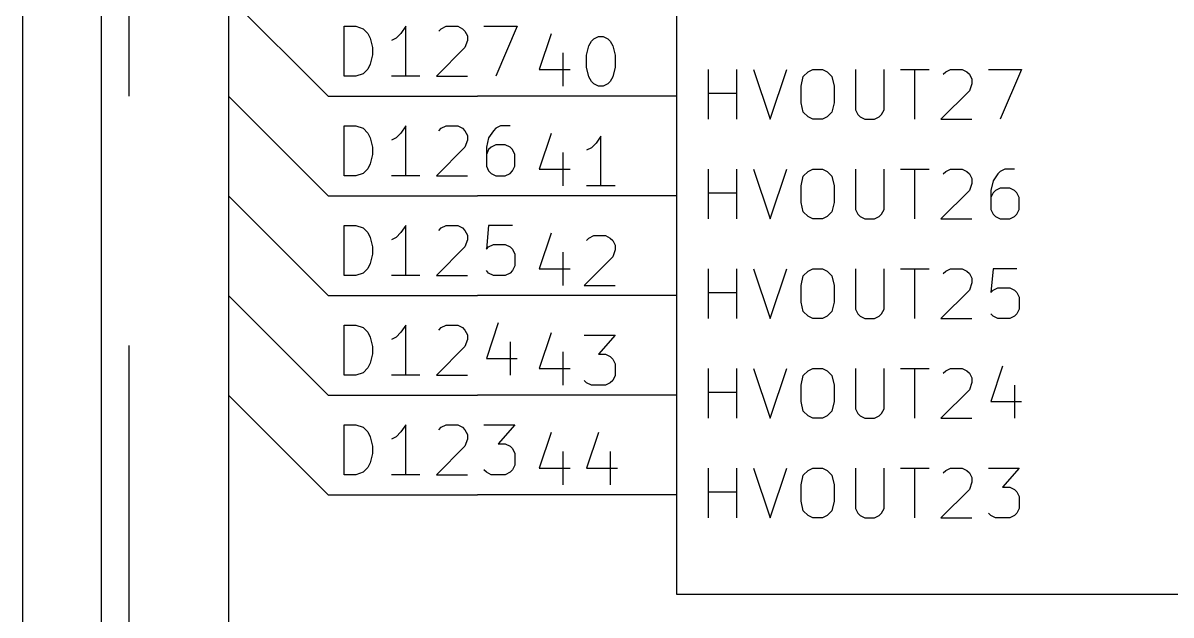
# Model space of a CAD drawing. Extents: x 0.4 to 11.3, y -7.9 to -0.4.
# Drawn here: x 0.394 to 1.546, y -7.021 to -6.426 of the extents above; entities that cross this region are included whole.
import ezdxf

# ---------------------------------------------------------------- set-up
doc = ezdxf.new("R2010")
doc.units = 0
doc.header["$MEASUREMENT"] = 0
doc.linetypes.add('DASHED', pattern=[0.75, 0.5, -0.25])
for name, color, linetype in [('BLUE2', 5, 'CONTINUOUS'), ('BLUE3', 171, 'CONTINUOUS'), ('CYAN2', 4, 'CONTINUOUS'), ('GRAY1', 251, 'CONTINUOUS'), ('GREEN3', 91, 'CONTINUOUS'), ('LYELLOW', 51, 'CONTINUOUS'), ('RED2', 1, 'CONTINUOUS'), ('RED3', 11, 'CONTINUOUS')]:
    doc.layers.add(name, color=color, linetype=linetype)

msp = doc.modelspace()

# ---------------------------------------------------------------- linework, layer by layer
at = {"layer": 'BLUE2', "linetype": 'CONTINUOUS'}
for p, q in [((0.6, -6.4), (0.6, -6.5)), ((0.6, -6.5), (0.6, -6.6)), ((0.6, -6.6), (0.6, -6.7)), ((0.6, -6.7), (0.6, -6.8)), ((0.6, -6.8), (0.6, -7.45))]:
    msp.add_line(p, q, dxfattribs=at)
at = {"layer": 'BLUE3', "linetype": 'DASHED'}
msp.add_line((0.5, -3.75), (0.5, -7.55), dxfattribs=at)
at = {"layer": 'CYAN2', "linetype": 'CONTINUOUS'}
for p, q in [((1.0819, -6.5231), (1.0819, -6.4731)), ((1.0819, -6.5231), (1.0819, -6.4731)), ((1.1105, -6.5231), (1.1105, -6.4731)), ((1.1105, -6.5231), (1.1105, -6.4731)), ((1.1271, -6.4731), (1.1438, -6.5231)), ((1.1271, -6.4731), (1.1438, -6.5231)), ((1.1438, -6.5231), (1.1605, -6.4731)), ((1.1438, -6.5231), (1.1605, -6.4731)), ((1.1771, -6.4803), (1.1819, -6.4755)), ((1.1771, -6.4803), (1.1819, -6.4755)), ((1.1819, -6.4755), (1.1867, -6.4731)), ((1.1819, -6.4755), (1.1867, -6.4731)), ((1.1867, -6.4731), (1.1962, -6.4731)), ((1.1867, -6.4731), (1.1962, -6.4731)), ((1.1962, -6.4731), (1.201, -6.4755)), ((1.1962, -6.4731), (1.201, -6.4755)), ((1.201, -6.4755), (1.2057, -6.4803)), ((1.201, -6.4755), (1.2057, -6.4803)), ((1.2295, -6.4731), (1.2295, -6.5136)), ((1.2295, -6.4731), (1.2295, -6.5136)), ((1.2581, -6.5136), (1.2581, -6.4731)), ((1.2581, -6.5136), (1.2581, -6.4731)), ((1.2748, -6.4731), (1.3033, -6.4731)), ((1.2748, -6.4731), (1.3033, -6.4731)), ((1.2891, -6.5231), (1.2891, -6.4731)), ((1.2891, -6.5231), (1.2891, -6.4731)), ((1.3176, -6.4779), (1.32, -6.4755)), ((1.3176, -6.4779), (1.32, -6.4755)), ((1.32, -6.4755), (1.3248, -6.4731)), ((1.32, -6.4755), (1.3248, -6.4731)), ((1.3248, -6.4731), (1.3367, -6.4731)), ((1.3248, -6.4731), (1.3367, -6.4731)), ((1.3367, -6.4731), (1.3414, -6.4755)), ((1.3367, -6.4731), (1.3414, -6.4755)), ((1.3414, -6.4755), (1.3438, -6.4779)), ((1.3414, -6.4755), (1.3438, -6.4779)), ((1.3629, -6.4731), (1.3962, -6.4731)), ((1.3629, -6.4731), (1.3962, -6.4731)), ((1.3962, -6.4731), (1.3748, -6.5231)), ((1.3962, -6.4731), (1.3748, -6.5231)), ((1.1748, -6.4898), (1.1771, -6.4803)), ((1.1748, -6.4898), (1.1771, -6.4803)), ((1.2057, -6.4803), (1.2081, -6.4898)), ((1.2057, -6.4803), (1.2081, -6.4898)), ((1.3438, -6.4779), (1.3462, -6.4827)), ((1.3438, -6.4779), (1.3462, -6.4827)), ((1.3462, -6.4874), (1.3438, -6.4946)), ((1.3462, -6.4874), (1.3438, -6.4946)), ((1.3462, -6.4827), (1.3462, -6.4874)), ((1.3462, -6.4827), (1.3462, -6.4874)), ((1.0819, -6.4969), (1.1105, -6.4969)), ((1.0819, -6.4969), (1.1105, -6.4969)), ((1.1748, -6.5065), (1.1748, -6.4898)), ((1.1748, -6.5065), (1.1748, -6.4898)), ((1.2081, -6.4898), (1.2081, -6.5065)), ((1.2081, -6.4898), (1.2081, -6.5065)), ((1.3438, -6.4946), (1.3152, -6.5231)), ((1.3438, -6.4946), (1.3152, -6.5231)), ((1.1771, -6.516), (1.1748, -6.5065)), ((1.1771, -6.516), (1.1748, -6.5065)), ((1.2081, -6.5065), (1.2057, -6.516)), ((1.2081, -6.5065), (1.2057, -6.516)), ((1.1819, -6.5208), (1.1771, -6.516)), ((1.1819, -6.5208), (1.1771, -6.516)), ((1.1867, -6.5231), (1.1819, -6.5208)), ((1.1867, -6.5231), (1.1819, -6.5208)), ((1.1962, -6.5231), (1.1867, -6.5231)), ((1.1962, -6.5231), (1.1867, -6.5231)), ((1.201, -6.5208), (1.1962, -6.5231)), ((1.201, -6.5208), (1.1962, -6.5231)), ((1.2057, -6.516), (1.201, -6.5208)), ((1.2057, -6.516), (1.201, -6.5208)), ((1.2295, -6.5136), (1.2319, -6.5184)), ((1.2295, -6.5136), (1.2319, -6.5184)), ((1.2319, -6.5184), (1.2343, -6.5208)), ((1.2319, -6.5184), (1.2343, -6.5208)), ((1.2343, -6.5208), (1.239, -6.5231)), ((1.2343, -6.5208), (1.239, -6.5231)), ((1.239, -6.5231), (1.2486, -6.5231)), ((1.239, -6.5231), (1.2486, -6.5231)), ((1.2486, -6.5231), (1.2533, -6.5208)), ((1.2486, -6.5231), (1.2533, -6.5208)), ((1.2533, -6.5208), (1.2557, -6.5184)), ((1.2533, -6.5208), (1.2557, -6.5184)), ((1.2557, -6.5184), (1.2581, -6.5136)), ((1.2557, -6.5184), (1.2581, -6.5136)), ((1.3152, -6.5231), (1.3462, -6.5231)), ((1.3152, -6.5231), (1.3462, -6.5231)), ((1.0819, -6.6231), (1.0819, -6.5731)), ((1.0819, -6.6231), (1.0819, -6.5731)), ((1.1105, -6.6231), (1.1105, -6.5731)), ((1.1105, -6.6231), (1.1105, -6.5731)), ((1.1271, -6.5731), (1.1438, -6.6231)), ((1.1271, -6.5731), (1.1438, -6.6231)), ((1.1438, -6.6231), (1.1605, -6.5731)), ((1.1438, -6.6231), (1.1605, -6.5731)), ((1.1748, -6.5898), (1.1771, -6.5803)), ((1.1748, -6.5898), (1.1771, -6.5803)), ((1.1771, -6.5803), (1.1819, -6.5755)), ((1.1771, -6.5803), (1.1819, -6.5755)), ((1.1819, -6.5755), (1.1867, -6.5731)), ((1.1819, -6.5755), (1.1867, -6.5731)), ((1.1867, -6.5731), (1.1962, -6.5731)), ((1.1867, -6.5731), (1.1962, -6.5731)), ((1.1962, -6.5731), (1.201, -6.5755)), ((1.1962, -6.5731), (1.201, -6.5755)), ((1.201, -6.5755), (1.2057, -6.5803)), ((1.201, -6.5755), (1.2057, -6.5803)), ((1.2057, -6.5803), (1.2081, -6.5898)), ((1.2057, -6.5803), (1.2081, -6.5898)), ((1.2295, -6.5731), (1.2295, -6.6136)), ((1.2295, -6.5731), (1.2295, -6.6136)), ((1.2581, -6.6136), (1.2581, -6.5731)), ((1.2581, -6.6136), (1.2581, -6.5731)), ((1.2748, -6.5731), (1.3033, -6.5731)), ((1.2748, -6.5731), (1.3033, -6.5731)), ((1.2891, -6.6231), (1.2891, -6.5731)), ((1.2891, -6.6231), (1.2891, -6.5731)), ((1.3176, -6.5779), (1.32, -6.5755)), ((1.3176, -6.5779), (1.32, -6.5755)), ((1.32, -6.5755), (1.3248, -6.5731)), ((1.32, -6.5755), (1.3248, -6.5731)), ((1.3248, -6.5731), (1.3367, -6.5731)), ((1.3248, -6.5731), (1.3367, -6.5731)), ((1.3367, -6.5731), (1.3414, -6.5755)), ((1.3367, -6.5731), (1.3414, -6.5755)), ((1.3414, -6.5755), (1.3438, -6.5779)), ((1.3414, -6.5755), (1.3438, -6.5779)), ((1.3438, -6.5779), (1.3462, -6.5827)), ((1.3438, -6.5779), (1.3462, -6.5827)), ((1.3724, -6.5779), (1.3676, -6.585)), ((1.3724, -6.5779), (1.3676, -6.585)), ((1.3748, -6.5755), (1.3724, -6.5779)), ((1.3748, -6.5755), (1.3724, -6.5779)), ((1.3795, -6.5731), (1.3748, -6.5755)), ((1.3795, -6.5731), (1.3748, -6.5755)), ((1.389, -6.5731), (1.3795, -6.5731)), ((1.389, -6.5731), (1.3795, -6.5731)), ((1.1748, -6.6065), (1.1748, -6.5898)), ((1.1748, -6.6065), (1.1748, -6.5898)), ((1.2081, -6.5898), (1.2081, -6.6065)), ((1.2081, -6.5898), (1.2081, -6.6065)), ((1.3462, -6.5874), (1.3438, -6.5946)), ((1.3462, -6.5874), (1.3438, -6.5946)), ((1.3462, -6.5827), (1.3462, -6.5874)), ((1.3462, -6.5827), (1.3462, -6.5874)), ((1.3676, -6.585), (1.3652, -6.5946)), ((1.3676, -6.585), (1.3652, -6.5946)), ((1.3748, -6.5922), (1.37, -6.5946)), ((1.3748, -6.5922), (1.37, -6.5946)), ((1.3843, -6.5922), (1.3748, -6.5922)), ((1.3843, -6.5922), (1.3748, -6.5922)), ((1.389, -6.5946), (1.3843, -6.5922)), ((1.389, -6.5946), (1.3843, -6.5922)), ((1.0819, -6.5969), (1.1105, -6.5969)), ((1.0819, -6.5969), (1.1105, -6.5969)), ((1.3438, -6.5946), (1.3152, -6.6231)), ((1.3438, -6.5946), (1.3152, -6.6231)), ((1.3652, -6.5946), (1.3652, -6.6136)), ((1.3652, -6.5946), (1.3652, -6.6136)), ((1.3676, -6.5969), (1.3652, -6.6017)), ((1.3676, -6.5969), (1.3652, -6.6017)), ((1.37, -6.5946), (1.3676, -6.5969)), ((1.37, -6.5946), (1.3676, -6.5969)), ((1.3914, -6.5969), (1.389, -6.5946)), ((1.3914, -6.5969), (1.389, -6.5946)), ((1.3938, -6.6017), (1.3914, -6.5969)), ((1.3938, -6.6017), (1.3914, -6.5969)), ((1.3938, -6.6136), (1.3938, -6.6017)), ((1.3938, -6.6136), (1.3938, -6.6017)), ((1.1771, -6.616), (1.1748, -6.6065)), ((1.1771, -6.616), (1.1748, -6.6065)), ((1.2081, -6.6065), (1.2057, -6.616)), ((1.2081, -6.6065), (1.2057, -6.616)), ((1.2295, -6.6136), (1.2319, -6.6184)), ((1.2295, -6.6136), (1.2319, -6.6184)), ((1.2557, -6.6184), (1.2581, -6.6136)), ((1.2557, -6.6184), (1.2581, -6.6136)), ((1.3652, -6.6136), (1.3676, -6.6184)), ((1.3652, -6.6136), (1.3676, -6.6184)), ((1.3914, -6.6184), (1.3938, -6.6136)), ((1.3914, -6.6184), (1.3938, -6.6136)), ((1.1819, -6.6208), (1.1771, -6.616)), ((1.1819, -6.6208), (1.1771, -6.616)), ((1.1867, -6.6231), (1.1819, -6.6208)), ((1.1867, -6.6231), (1.1819, -6.6208)), ((1.1962, -6.6231), (1.1867, -6.6231)), ((1.1962, -6.6231), (1.1867, -6.6231)), ((1.201, -6.6208), (1.1962, -6.6231)), ((1.201, -6.6208), (1.1962, -6.6231)), ((1.2057, -6.616), (1.201, -6.6208)), ((1.2057, -6.616), (1.201, -6.6208)), ((1.2319, -6.6184), (1.2343, -6.6208)), ((1.2319, -6.6184), (1.2343, -6.6208)), ((1.2343, -6.6208), (1.239, -6.6231)), ((1.2343, -6.6208), (1.239, -6.6231)), ((1.239, -6.6231), (1.2486, -6.6231)), ((1.239, -6.6231), (1.2486, -6.6231)), ((1.2486, -6.6231), (1.2533, -6.6208)), ((1.2486, -6.6231), (1.2533, -6.6208)), ((1.2533, -6.6208), (1.2557, -6.6184)), ((1.2533, -6.6208), (1.2557, -6.6184)), ((1.3152, -6.6231), (1.3462, -6.6231)), ((1.3152, -6.6231), (1.3462, -6.6231)), ((1.3676, -6.6184), (1.37, -6.6208)), ((1.3676, -6.6184), (1.37, -6.6208)), ((1.37, -6.6208), (1.3748, -6.6231)), ((1.37, -6.6208), (1.3748, -6.6231)), ((1.3748, -6.6231), (1.3843, -6.6231)), ((1.3748, -6.6231), (1.3843, -6.6231)), ((1.3843, -6.6231), (1.389, -6.6208)), ((1.3843, -6.6231), (1.389, -6.6208)), ((1.389, -6.6208), (1.3914, -6.6184)), ((1.389, -6.6208), (1.3914, -6.6184)), ((1.0819, -6.7231), (1.0819, -6.6731)), ((1.0819, -6.7231), (1.0819, -6.6731)), ((1.1105, -6.7231), (1.1105, -6.6731)), ((1.1105, -6.7231), (1.1105, -6.6731)), ((1.1271, -6.6731), (1.1438, -6.7231)), ((1.1271, -6.6731), (1.1438, -6.7231)), ((1.1438, -6.7231), (1.1605, -6.6731)), ((1.1438, -6.7231), (1.1605, -6.6731)), ((1.1819, -6.6755), (1.1867, -6.6731)), ((1.1819, -6.6755), (1.1867, -6.6731)), ((1.1867, -6.6731), (1.1962, -6.6731)), ((1.1867, -6.6731), (1.1962, -6.6731)), ((1.1962, -6.6731), (1.201, -6.6755)), ((1.1962, -6.6731), (1.201, -6.6755)), ((1.2295, -6.6731), (1.2295, -6.7136)), ((1.2295, -6.6731), (1.2295, -6.7136)), ((1.2581, -6.7136), (1.2581, -6.6731)), ((1.2581, -6.7136), (1.2581, -6.6731)), ((1.2748, -6.6731), (1.3033, -6.6731)), ((1.2748, -6.6731), (1.3033, -6.6731)), ((1.2891, -6.7231), (1.2891, -6.6731)), ((1.2891, -6.7231), (1.2891, -6.6731)), ((1.32, -6.6755), (1.3248, -6.6731)), ((1.32, -6.6755), (1.3248, -6.6731)), ((1.3248, -6.6731), (1.3367, -6.6731)), ((1.3248, -6.6731), (1.3367, -6.6731)), ((1.3367, -6.6731), (1.3414, -6.6755)), ((1.3367, -6.6731), (1.3414, -6.6755)), ((1.3676, -6.6731), (1.3652, -6.6969)), ((1.3676, -6.6731), (1.3652, -6.6969)), ((1.3914, -6.6731), (1.3676, -6.6731)), ((1.3914, -6.6731), (1.3676, -6.6731)), ((1.1748, -6.6898), (1.1771, -6.6803)), ((1.1748, -6.6898), (1.1771, -6.6803)), ((1.1771, -6.6803), (1.1819, -6.6755)), ((1.1771, -6.6803), (1.1819, -6.6755)), ((1.201, -6.6755), (1.2057, -6.6803)), ((1.201, -6.6755), (1.2057, -6.6803)), ((1.2057, -6.6803), (1.2081, -6.6898)), ((1.2057, -6.6803), (1.2081, -6.6898)), ((1.3176, -6.6779), (1.32, -6.6755)), ((1.3176, -6.6779), (1.32, -6.6755)), ((1.3414, -6.6755), (1.3438, -6.6779)), ((1.3414, -6.6755), (1.3438, -6.6779)), ((1.3438, -6.6779), (1.3462, -6.6827)), ((1.3438, -6.6779), (1.3462, -6.6827)), ((1.3462, -6.6827), (1.3462, -6.6874)), ((1.3462, -6.6827), (1.3462, -6.6874)), ((1.1748, -6.7065), (1.1748, -6.6898)), ((1.1748, -6.7065), (1.1748, -6.6898)), ((1.2081, -6.6898), (1.2081, -6.7065)), ((1.2081, -6.6898), (1.2081, -6.7065)), ((1.3438, -6.6946), (1.3152, -6.7231)), ((1.3438, -6.6946), (1.3152, -6.7231)), ((1.3462, -6.6874), (1.3438, -6.6946)), ((1.3462, -6.6874), (1.3438, -6.6946)), ((1.3652, -6.6969), (1.3676, -6.6946)), ((1.3652, -6.6969), (1.3676, -6.6946)), ((1.3676, -6.6946), (1.3724, -6.6922)), ((1.3676, -6.6946), (1.3724, -6.6922)), ((1.3724, -6.6922), (1.3843, -6.6922)), ((1.3724, -6.6922), (1.3843, -6.6922)), ((1.3843, -6.6922), (1.389, -6.6946)), ((1.3843, -6.6922), (1.389, -6.6946)), ((1.389, -6.6946), (1.3914, -6.6969)), ((1.389, -6.6946), (1.3914, -6.6969)), ((1.0819, -6.6969), (1.1105, -6.6969)), ((1.0819, -6.6969), (1.1105, -6.6969)), ((1.1771, -6.716), (1.1748, -6.7065)), ((1.1771, -6.716), (1.1748, -6.7065)), ((1.2081, -6.7065), (1.2057, -6.716)), ((1.2081, -6.7065), (1.2057, -6.716)), ((1.3914, -6.6969), (1.3938, -6.7017)), ((1.3914, -6.6969), (1.3938, -6.7017)), ((1.3938, -6.7017), (1.3938, -6.7136)), ((1.3938, -6.7017), (1.3938, -6.7136)), ((1.1819, -6.7208), (1.1771, -6.716)), ((1.1819, -6.7208), (1.1771, -6.716)), ((1.2057, -6.716), (1.201, -6.7208)), ((1.2057, -6.716), (1.201, -6.7208)), ((1.2295, -6.7136), (1.2319, -6.7184)), ((1.2295, -6.7136), (1.2319, -6.7184)), ((1.2319, -6.7184), (1.2343, -6.7208)), ((1.2319, -6.7184), (1.2343, -6.7208)), ((1.2533, -6.7208), (1.2557, -6.7184)), ((1.2533, -6.7208), (1.2557, -6.7184)), ((1.2557, -6.7184), (1.2581, -6.7136)), ((1.2557, -6.7184), (1.2581, -6.7136)), ((1.3676, -6.7208), (1.3652, -6.7184)), ((1.3676, -6.7208), (1.3652, -6.7184)), ((1.3914, -6.7184), (1.389, -6.7208)), ((1.3914, -6.7184), (1.389, -6.7208)), ((1.3938, -6.7136), (1.3914, -6.7184)), ((1.3938, -6.7136), (1.3914, -6.7184)), ((1.1867, -6.7231), (1.1819, -6.7208)), ((1.1867, -6.7231), (1.1819, -6.7208)), ((1.1962, -6.7231), (1.1867, -6.7231)), ((1.1962, -6.7231), (1.1867, -6.7231)), ((1.201, -6.7208), (1.1962, -6.7231)), ((1.201, -6.7208), (1.1962, -6.7231)), ((1.2343, -6.7208), (1.239, -6.7231)), ((1.2343, -6.7208), (1.239, -6.7231)), ((1.239, -6.7231), (1.2486, -6.7231)), ((1.239, -6.7231), (1.2486, -6.7231)), ((1.2486, -6.7231), (1.2533, -6.7208)), ((1.2486, -6.7231), (1.2533, -6.7208)), ((1.3152, -6.7231), (1.3462, -6.7231)), ((1.3152, -6.7231), (1.3462, -6.7231)), ((1.3724, -6.7231), (1.3676, -6.7208)), ((1.3724, -6.7231), (1.3676, -6.7208)), ((1.3843, -6.7231), (1.3724, -6.7231)), ((1.3843, -6.7231), (1.3724, -6.7231)), ((1.389, -6.7208), (1.3843, -6.7231)), ((1.389, -6.7208), (1.3843, -6.7231)), ((1.0819, -6.8231), (1.0819, -6.7731)), ((1.0819, -6.8231), (1.0819, -6.7731)), ((1.1105, -6.8231), (1.1105, -6.7731)), ((1.1105, -6.8231), (1.1105, -6.7731)), ((1.1271, -6.7731), (1.1438, -6.8231)), ((1.1271, -6.7731), (1.1438, -6.8231)), ((1.1438, -6.8231), (1.1605, -6.7731)), ((1.1438, -6.8231), (1.1605, -6.7731)), ((1.1771, -6.7803), (1.1819, -6.7755)), ((1.1771, -6.7803), (1.1819, -6.7755)), ((1.1819, -6.7755), (1.1867, -6.7731)), ((1.1819, -6.7755), (1.1867, -6.7731)), ((1.1867, -6.7731), (1.1962, -6.7731)), ((1.1867, -6.7731), (1.1962, -6.7731)), ((1.1962, -6.7731), (1.201, -6.7755)), ((1.1962, -6.7731), (1.201, -6.7755)), ((1.201, -6.7755), (1.2057, -6.7803)), ((1.201, -6.7755), (1.2057, -6.7803)), ((1.2295, -6.7731), (1.2295, -6.8136)), ((1.2295, -6.7731), (1.2295, -6.8136)), ((1.2581, -6.8136), (1.2581, -6.7731)), ((1.2581, -6.8136), (1.2581, -6.7731)), ((1.2748, -6.7731), (1.3033, -6.7731)), ((1.2748, -6.7731), (1.3033, -6.7731)), ((1.2891, -6.8231), (1.2891, -6.7731)), ((1.2891, -6.8231), (1.2891, -6.7731)), ((1.3176, -6.7779), (1.32, -6.7755)), ((1.3176, -6.7779), (1.32, -6.7755)), ((1.32, -6.7755), (1.3248, -6.7731)), ((1.32, -6.7755), (1.3248, -6.7731)), ((1.3248, -6.7731), (1.3367, -6.7731)), ((1.3248, -6.7731), (1.3367, -6.7731)), ((1.3367, -6.7731), (1.3414, -6.7755)), ((1.3367, -6.7731), (1.3414, -6.7755)), ((1.3414, -6.7755), (1.3438, -6.7779)), ((1.3414, -6.7755), (1.3438, -6.7779)), ((1.3771, -6.7708), (1.3652, -6.8065)), ((1.3771, -6.7708), (1.3652, -6.8065)), ((1.1748, -6.7898), (1.1771, -6.7803)), ((1.1748, -6.7898), (1.1771, -6.7803)), ((1.2057, -6.7803), (1.2081, -6.7898)), ((1.2057, -6.7803), (1.2081, -6.7898)), ((1.3438, -6.7779), (1.3462, -6.7827)), ((1.3438, -6.7779), (1.3462, -6.7827)), ((1.3462, -6.7874), (1.3438, -6.7946)), ((1.3462, -6.7874), (1.3438, -6.7946)), ((1.3462, -6.7827), (1.3462, -6.7874)), ((1.3462, -6.7827), (1.3462, -6.7874)), ((1.0819, -6.7969), (1.1105, -6.7969)), ((1.0819, -6.7969), (1.1105, -6.7969)), ((1.1748, -6.8065), (1.1748, -6.7898)), ((1.1748, -6.8065), (1.1748, -6.7898)), ((1.2081, -6.7898), (1.2081, -6.8065)), ((1.2081, -6.7898), (1.2081, -6.8065)), ((1.3438, -6.7946), (1.3152, -6.8231)), ((1.3438, -6.7946), (1.3152, -6.8231)), ((1.389, -6.7898), (1.389, -6.8231)), ((1.389, -6.7898), (1.389, -6.8231)), ((1.1771, -6.816), (1.1748, -6.8065)), ((1.1771, -6.816), (1.1748, -6.8065)), ((1.2081, -6.8065), (1.2057, -6.816)), ((1.2081, -6.8065), (1.2057, -6.816)), ((1.3652, -6.8065), (1.3962, -6.8065)), ((1.3652, -6.8065), (1.3962, -6.8065)), ((1.1819, -6.8208), (1.1771, -6.816)), ((1.1819, -6.8208), (1.1771, -6.816)), ((1.1867, -6.8231), (1.1819, -6.8208)), ((1.1867, -6.8231), (1.1819, -6.8208)), ((1.201, -6.8208), (1.1962, -6.8231)), ((1.201, -6.8208), (1.1962, -6.8231)), ((1.2057, -6.816), (1.201, -6.8208)), ((1.2057, -6.816), (1.201, -6.8208)), ((1.2295, -6.8136), (1.2319, -6.8184)), ((1.2295, -6.8136), (1.2319, -6.8184)), ((1.2319, -6.8184), (1.2343, -6.8208)), ((1.2319, -6.8184), (1.2343, -6.8208)), ((1.2343, -6.8208), (1.239, -6.8231)), ((1.2343, -6.8208), (1.239, -6.8231)), ((1.2486, -6.8231), (1.2533, -6.8208)), ((1.2486, -6.8231), (1.2533, -6.8208)), ((1.2533, -6.8208), (1.2557, -6.8184)), ((1.2533, -6.8208), (1.2557, -6.8184)), ((1.2557, -6.8184), (1.2581, -6.8136)), ((1.2557, -6.8184), (1.2581, -6.8136)), ((1.1962, -6.8231), (1.1867, -6.8231)), ((1.1962, -6.8231), (1.1867, -6.8231)), ((1.239, -6.8231), (1.2486, -6.8231)), ((1.239, -6.8231), (1.2486, -6.8231)), ((1.3152, -6.8231), (1.3462, -6.8231)), ((1.3152, -6.8231), (1.3462, -6.8231)), ((1.0819, -6.9231), (1.0819, -6.8731)), ((1.0819, -6.9231), (1.0819, -6.8731)), ((1.1105, -6.9231), (1.1105, -6.8731)), ((1.1105, -6.9231), (1.1105, -6.8731)), ((1.1271, -6.8731), (1.1438, -6.9231)), ((1.1271, -6.8731), (1.1438, -6.9231)), ((1.1438, -6.9231), (1.1605, -6.8731)), ((1.1438, -6.9231), (1.1605, -6.8731)), ((1.1748, -6.8898), (1.1771, -6.8803)), ((1.1748, -6.8898), (1.1771, -6.8803)), ((1.1771, -6.8803), (1.1819, -6.8755)), ((1.1771, -6.8803), (1.1819, -6.8755)), ((1.1819, -6.8755), (1.1867, -6.8731)), ((1.1819, -6.8755), (1.1867, -6.8731)), ((1.1867, -6.8731), (1.1962, -6.8731)), ((1.1867, -6.8731), (1.1962, -6.8731)), ((1.1962, -6.8731), (1.201, -6.8755)), ((1.1962, -6.8731), (1.201, -6.8755)), ((1.201, -6.8755), (1.2057, -6.8803)), ((1.201, -6.8755), (1.2057, -6.8803)), ((1.2057, -6.8803), (1.2081, -6.8898)), ((1.2057, -6.8803), (1.2081, -6.8898)), ((1.2295, -6.8731), (1.2295, -6.9136)), ((1.2295, -6.8731), (1.2295, -6.9136)), ((1.2581, -6.9136), (1.2581, -6.8731)), ((1.2581, -6.9136), (1.2581, -6.8731)), ((1.2748, -6.8731), (1.3033, -6.8731)), ((1.2748, -6.8731), (1.3033, -6.8731)), ((1.2891, -6.9231), (1.2891, -6.8731)), ((1.2891, -6.9231), (1.2891, -6.8731)), ((1.3176, -6.8779), (1.32, -6.8755)), ((1.3176, -6.8779), (1.32, -6.8755)), ((1.32, -6.8755), (1.3248, -6.8731)), ((1.32, -6.8755), (1.3248, -6.8731)), ((1.3248, -6.8731), (1.3367, -6.8731)), ((1.3248, -6.8731), (1.3367, -6.8731)), ((1.3367, -6.8731), (1.3414, -6.8755)), ((1.3367, -6.8731), (1.3414, -6.8755)), ((1.3414, -6.8755), (1.3438, -6.8779)), ((1.3414, -6.8755), (1.3438, -6.8779)), ((1.3438, -6.8779), (1.3462, -6.8827)), ((1.3438, -6.8779), (1.3462, -6.8827)), ((1.3629, -6.8731), (1.3938, -6.8731)), ((1.3629, -6.8731), (1.3938, -6.8731)), ((1.3938, -6.8731), (1.3771, -6.8922)), ((1.3938, -6.8731), (1.3771, -6.8922)), ((1.1748, -6.9065), (1.1748, -6.8898)), ((1.1748, -6.9065), (1.1748, -6.8898)), ((1.2081, -6.8898), (1.2081, -6.9065)), ((1.2081, -6.8898), (1.2081, -6.9065)), ((1.3462, -6.8874), (1.3438, -6.8946)), ((1.3462, -6.8874), (1.3438, -6.8946)), ((1.3462, -6.8827), (1.3462, -6.8874)), ((1.3462, -6.8827), (1.3462, -6.8874)), ((1.0819, -6.8969), (1.1105, -6.8969)), ((1.0819, -6.8969), (1.1105, -6.8969)), ((1.3438, -6.8946), (1.3152, -6.9231)), ((1.3438, -6.8946), (1.3152, -6.9231)), ((1.3771, -6.8922), (1.3843, -6.8922)), ((1.3771, -6.8922), (1.3843, -6.8922)), ((1.3843, -6.8922), (1.389, -6.8946)), ((1.3843, -6.8922), (1.389, -6.8946)), ((1.389, -6.8946), (1.3914, -6.8969)), ((1.389, -6.8946), (1.3914, -6.8969)), ((1.3914, -6.8969), (1.3938, -6.9017)), ((1.3914, -6.8969), (1.3938, -6.9017)), ((1.3938, -6.9017), (1.3938, -6.9136)), ((1.3938, -6.9017), (1.3938, -6.9136)), ((1.1771, -6.916), (1.1748, -6.9065)), ((1.1771, -6.916), (1.1748, -6.9065)), ((1.2081, -6.9065), (1.2057, -6.916)), ((1.2081, -6.9065), (1.2057, -6.916)), ((1.2295, -6.9136), (1.2319, -6.9184)), ((1.2295, -6.9136), (1.2319, -6.9184)), ((1.2557, -6.9184), (1.2581, -6.9136)), ((1.2557, -6.9184), (1.2581, -6.9136)), ((1.3938, -6.9136), (1.3914, -6.9184)), ((1.3938, -6.9136), (1.3914, -6.9184)), ((1.1819, -6.9208), (1.1771, -6.916)), ((1.1819, -6.9208), (1.1771, -6.916)), ((1.1867, -6.9231), (1.1819, -6.9208)), ((1.1867, -6.9231), (1.1819, -6.9208)), ((1.1962, -6.9231), (1.1867, -6.9231)), ((1.1962, -6.9231), (1.1867, -6.9231)), ((1.201, -6.9208), (1.1962, -6.9231)), ((1.201, -6.9208), (1.1962, -6.9231)), ((1.2057, -6.916), (1.201, -6.9208)), ((1.2057, -6.916), (1.201, -6.9208)), ((1.2319, -6.9184), (1.2343, -6.9208)), ((1.2319, -6.9184), (1.2343, -6.9208)), ((1.2343, -6.9208), (1.239, -6.9231)), ((1.2343, -6.9208), (1.239, -6.9231)), ((1.239, -6.9231), (1.2486, -6.9231)), ((1.239, -6.9231), (1.2486, -6.9231)), ((1.2486, -6.9231), (1.2533, -6.9208)), ((1.2486, -6.9231), (1.2533, -6.9208)), ((1.2533, -6.9208), (1.2557, -6.9184)), ((1.2533, -6.9208), (1.2557, -6.9184)), ((1.3152, -6.9231), (1.3462, -6.9231)), ((1.3152, -6.9231), (1.3462, -6.9231)), ((1.3652, -6.9208), (1.3629, -6.9184)), ((1.3652, -6.9208), (1.3629, -6.9184)), ((1.37, -6.9231), (1.3652, -6.9208)), ((1.37, -6.9231), (1.3652, -6.9208)), ((1.3843, -6.9231), (1.37, -6.9231)), ((1.3843, -6.9231), (1.37, -6.9231)), ((1.389, -6.9208), (1.3843, -6.9231)), ((1.389, -6.9208), (1.3843, -6.9231)), ((1.3914, -6.9184), (1.389, -6.9208)), ((1.3914, -6.9184), (1.389, -6.9208))]:
    msp.add_line(p, q, dxfattribs=at)
at = {"layer": 'GRAY1', "linetype": 'CONTINUOUS'}
for p, q in [((0.716, -6.4798), (0.716, -6.4298)), ((0.716, -6.4298), (0.7279, -6.4298)), ((0.7279, -6.4298), (0.7351, -6.4322)), ((0.7779, -6.4298), (0.7732, -6.4369)), ((0.7779, -6.4798), (0.7779, -6.4298)), ((0.8136, -6.4322), (0.8184, -6.4298)), ((0.8184, -6.4298), (0.8303, -6.4298)), ((0.8303, -6.4298), (0.8351, -6.4322)), ((0.8565, -6.4298), (0.8898, -6.4298)), ((0.8898, -6.4298), (0.8684, -6.4798)), ((0.7351, -6.4322), (0.7398, -6.4369)), ((0.7398, -6.4369), (0.7422, -6.4417)), ((0.7422, -6.4417), (0.7446, -6.4512)), ((0.7684, -6.4417), (0.7636, -6.4441)), ((0.7732, -6.4369), (0.7684, -6.4417)), ((0.8113, -6.4346), (0.8136, -6.4322)), ((0.8351, -6.4322), (0.8374, -6.4346)), ((0.8374, -6.4346), (0.8398, -6.4393)), ((0.8398, -6.4393), (0.8398, -6.4441)), ((0.7446, -6.4512), (0.7446, -6.4584)), ((0.8374, -6.4512), (0.8089, -6.4798)), ((0.8398, -6.4441), (0.8374, -6.4512)), ((0.7446, -6.4584), (0.7422, -6.4679)), ((0.7398, -6.4727), (0.7351, -6.4774)), ((0.7422, -6.4679), (0.7398, -6.4727)), ((0.7279, -6.4798), (0.716, -6.4798)), ((0.7351, -6.4774), (0.7279, -6.4798)), ((0.7922, -6.4798), (0.7636, -6.4798)), ((0.8089, -6.4798), (0.8398, -6.4798)), ((0.716, -6.5798), (0.716, -6.5298)), ((0.716, -6.5298), (0.7279, -6.5298)), ((0.7279, -6.5298), (0.7351, -6.5322)), ((0.7351, -6.5322), (0.7398, -6.5369)), ((0.7779, -6.5298), (0.7732, -6.5369)), ((0.7779, -6.5798), (0.7779, -6.5298)), ((0.8113, -6.5346), (0.8136, -6.5322)), ((0.8136, -6.5322), (0.8184, -6.5298)), ((0.8184, -6.5298), (0.8303, -6.5298)), ((0.8303, -6.5298), (0.8351, -6.5322)), ((0.8351, -6.5322), (0.8374, -6.5346)), ((0.8374, -6.5346), (0.8398, -6.5393)), ((0.866, -6.5346), (0.8612, -6.5417)), ((0.8684, -6.5322), (0.866, -6.5346)), ((0.8732, -6.5298), (0.8684, -6.5322)), ((0.8827, -6.5298), (0.8732, -6.5298)), ((0.7398, -6.5369), (0.7422, -6.5417)), ((0.7422, -6.5417), (0.7446, -6.5512)), ((0.7684, -6.5417), (0.7636, -6.5441)), ((0.7732, -6.5369), (0.7684, -6.5417)), ((0.8398, -6.5441), (0.8374, -6.5512)), ((0.8398, -6.5393), (0.8398, -6.5441)), ((0.8612, -6.5417), (0.8589, -6.5512)), ((0.7446, -6.5512), (0.7446, -6.5584)), ((0.8374, -6.5512), (0.8089, -6.5798)), ((0.8589, -6.5512), (0.8589, -6.5703)), ((0.8612, -6.5536), (0.8589, -6.5584)), ((0.8636, -6.5512), (0.8612, -6.5536)), ((0.8684, -6.5488), (0.8636, -6.5512)), ((0.8779, -6.5488), (0.8684, -6.5488)), ((0.8827, -6.5512), (0.8779, -6.5488)), ((0.8851, -6.5536), (0.8827, -6.5512)), ((0.8874, -6.5584), (0.8851, -6.5536)), ((0.7422, -6.5679), (0.7398, -6.5727)), ((0.7446, -6.5584), (0.7422, -6.5679)), ((0.8874, -6.5703), (0.8874, -6.5584)), ((0.7279, -6.5798), (0.716, -6.5798)), ((0.7351, -6.5774), (0.7279, -6.5798)), ((0.7398, -6.5727), (0.7351, -6.5774)), ((0.7922, -6.5798), (0.7636, -6.5798)), ((0.8089, -6.5798), (0.8398, -6.5798)), ((0.8589, -6.5703), (0.8612, -6.575)), ((0.8612, -6.575), (0.8636, -6.5774)), ((0.8636, -6.5774), (0.8684, -6.5798)), ((0.8684, -6.5798), (0.8779, -6.5798)), ((0.8779, -6.5798), (0.8827, -6.5774)), ((0.8827, -6.5774), (0.8851, -6.575)), ((0.8851, -6.575), (0.8874, -6.5703)), ((0.716, -6.6798), (0.716, -6.6298)), ((0.716, -6.6298), (0.7279, -6.6298)), ((0.7279, -6.6298), (0.7351, -6.6322)), ((0.7351, -6.6322), (0.7398, -6.6369)), ((0.7398, -6.6369), (0.7422, -6.6417)), ((0.7732, -6.6369), (0.7684, -6.6417)), ((0.7779, -6.6298), (0.7732, -6.6369)), ((0.7779, -6.6798), (0.7779, -6.6298)), ((0.8113, -6.6346), (0.8136, -6.6322)), ((0.8136, -6.6322), (0.8184, -6.6298)), ((0.8184, -6.6298), (0.8303, -6.6298)), ((0.8303, -6.6298), (0.8351, -6.6322)), ((0.8351, -6.6322), (0.8374, -6.6346)), ((0.8374, -6.6346), (0.8398, -6.6393)), ((0.8612, -6.6298), (0.8589, -6.6536)), ((0.8851, -6.6298), (0.8612, -6.6298)), ((0.7422, -6.6417), (0.7446, -6.6512)), ((0.7684, -6.6417), (0.7636, -6.6441)), ((0.8398, -6.6441), (0.8374, -6.6512)), ((0.8398, -6.6393), (0.8398, -6.6441)), ((0.8612, -6.6512), (0.866, -6.6488)), ((0.866, -6.6488), (0.8779, -6.6488)), ((0.8779, -6.6488), (0.8827, -6.6512)), ((0.7446, -6.6584), (0.7422, -6.6679)), ((0.7446, -6.6512), (0.7446, -6.6584)), ((0.8374, -6.6512), (0.8089, -6.6798)), ((0.8589, -6.6536), (0.8612, -6.6512)), ((0.8827, -6.6512), (0.8851, -6.6536)), ((0.8851, -6.6536), (0.8874, -6.6584)), ((0.8874, -6.6584), (0.8874, -6.6703)), ((0.7398, -6.6727), (0.7351, -6.6774)), ((0.7422, -6.6679), (0.7398, -6.6727)), ((0.8874, -6.6703), (0.8851, -6.675)), ((0.7279, -6.6798), (0.716, -6.6798)), ((0.7351, -6.6774), (0.7279, -6.6798)), ((0.7922, -6.6798), (0.7636, -6.6798)), ((0.8089, -6.6798), (0.8398, -6.6798)), ((0.8612, -6.6774), (0.8589, -6.675)), ((0.866, -6.6798), (0.8612, -6.6774)), ((0.8779, -6.6798), (0.866, -6.6798)), ((0.8827, -6.6774), (0.8779, -6.6798)), ((0.8851, -6.675), (0.8827, -6.6774)), ((0.716, -6.7798), (0.716, -6.7298)), ((0.716, -6.7298), (0.7279, -6.7298)), ((0.7279, -6.7298), (0.7351, -6.7322)), ((0.7779, -6.7298), (0.7732, -6.7369)), ((0.7779, -6.7798), (0.7779, -6.7298)), ((0.8136, -6.7322), (0.8184, -6.7298)), ((0.8184, -6.7298), (0.8303, -6.7298)), ((0.8303, -6.7298), (0.8351, -6.7322)), ((0.8708, -6.7274), (0.8589, -6.7631)), ((0.7351, -6.7322), (0.7398, -6.7369)), ((0.7398, -6.7369), (0.7422, -6.7417)), ((0.7422, -6.7417), (0.7446, -6.7512)), ((0.7684, -6.7417), (0.7636, -6.7441)), ((0.7732, -6.7369), (0.7684, -6.7417)), ((0.8113, -6.7346), (0.8136, -6.7322)), ((0.8351, -6.7322), (0.8374, -6.7346)), ((0.8374, -6.7346), (0.8398, -6.7393)), ((0.8398, -6.7393), (0.8398, -6.7441)), ((0.7446, -6.7512), (0.7446, -6.7584)), ((0.8374, -6.7512), (0.8089, -6.7798)), ((0.8398, -6.7441), (0.8374, -6.7512)), ((0.8827, -6.7465), (0.8827, -6.7798)), ((0.7446, -6.7584), (0.7422, -6.7679)), ((0.8589, -6.7631), (0.8898, -6.7631)), ((0.7398, -6.7727), (0.7351, -6.7774)), ((0.7422, -6.7679), (0.7398, -6.7727)), ((0.7279, -6.7798), (0.716, -6.7798)), ((0.7351, -6.7774), (0.7279, -6.7798)), ((0.7922, -6.7798), (0.7636, -6.7798)), ((0.8089, -6.7798), (0.8398, -6.7798)), ((0.716, -6.8798), (0.716, -6.8298)), ((0.716, -6.8298), (0.7279, -6.8298)), ((0.7279, -6.8298), (0.7351, -6.8322)), ((0.7351, -6.8322), (0.7398, -6.8369)), ((0.7779, -6.8298), (0.7732, -6.8369)), ((0.7779, -6.8798), (0.7779, -6.8298)), ((0.8113, -6.8346), (0.8136, -6.8322)), ((0.8136, -6.8322), (0.8184, -6.8298)), ((0.8184, -6.8298), (0.8303, -6.8298)), ((0.8303, -6.8298), (0.8351, -6.8322)), ((0.8351, -6.8322), (0.8374, -6.8346)), ((0.8565, -6.8298), (0.8874, -6.8298)), ((0.8874, -6.8298), (0.8708, -6.8488)), ((0.7398, -6.8369), (0.7422, -6.8417)), ((0.7422, -6.8417), (0.7446, -6.8512)), ((0.7684, -6.8417), (0.7636, -6.8441)), ((0.7732, -6.8369), (0.7684, -6.8417)), ((0.8374, -6.8346), (0.8398, -6.8393)), ((0.8398, -6.8441), (0.8374, -6.8512)), ((0.8398, -6.8393), (0.8398, -6.8441)), ((0.7446, -6.8512), (0.7446, -6.8584)), ((0.8374, -6.8512), (0.8089, -6.8798)), ((0.8708, -6.8488), (0.8779, -6.8488)), ((0.8779, -6.8488), (0.8827, -6.8512)), ((0.8827, -6.8512), (0.8851, -6.8536)), ((0.8851, -6.8536), (0.8874, -6.8584)), ((0.7422, -6.8679), (0.7398, -6.8727)), ((0.7446, -6.8584), (0.7422, -6.8679)), ((0.8874, -6.8584), (0.8874, -6.8703)), ((0.7279, -6.8798), (0.716, -6.8798)), ((0.7351, -6.8774), (0.7279, -6.8798)), ((0.7398, -6.8727), (0.7351, -6.8774)), ((0.7922, -6.8798), (0.7636, -6.8798)), ((0.8089, -6.8798), (0.8398, -6.8798)), ((0.8589, -6.8774), (0.8565, -6.875)), ((0.8636, -6.8798), (0.8589, -6.8774)), ((0.8779, -6.8798), (0.8636, -6.8798)), ((0.8827, -6.8774), (0.8779, -6.8798)), ((0.8851, -6.875), (0.8827, -6.8774)), ((0.8874, -6.8703), (0.8851, -6.875))]:
    msp.add_line(p, q, dxfattribs=at)
at = {"layer": 'GREEN3', "linetype": 'CONTINUOUS'}
for p, q in [((0.6, -6.4), (0.7, -6.5)), ((0.6, -6.5), (0.7, -6.6)), ((0.7, -6.5), (0.85, -6.5)), ((0.6, -6.6), (0.7, -6.7)), ((0.7, -6.6), (0.85, -6.6)), ((0.6, -6.7), (0.7, -6.8)), ((0.7, -6.7), (0.85, -6.7)), ((0.6, -6.8), (0.7, -6.9)), ((0.7, -6.8), (0.85, -6.8)), ((0.7, -6.9), (0.85, -6.9))]:
    msp.add_line(p, q, dxfattribs=at)
at = {"layer": 'LYELLOW', "linetype": 'CONTINUOUS'}
for p, q in [((1.05, -7), (1.05, -5.8)), ((3.25, -7), (1.05, -7))]:
    msp.add_line(p, q, dxfattribs=at)
at = {"layer": 'RED2', "linetype": 'CONTINUOUS'}
for p, q in [((0.3937, -7.8743), (0.3937, -0.3937)), ((0.4724, -7.7956), (0.4724, -0.4724)), ((1.05, -7), (1.05, -5.8)), ((1.05, -6.5), (0.85, -6.5)), ((1.05, -6.5), (0.85, -6.5)), ((1.05, -6.6), (0.85, -6.6)), ((1.05, -6.6), (0.85, -6.6)), ((1.05, -6.7), (0.85, -6.7)), ((1.05, -6.7), (0.85, -6.7)), ((1.05, -6.8), (0.85, -6.8)), ((1.05, -6.8), (0.85, -6.8)), ((1.05, -6.9), (0.85, -6.9)), ((1.05, -6.9), (0.85, -6.9)), ((3.25, -7), (1.05, -7))]:
    msp.add_line(p, q, dxfattribs=at)
at = {"layer": 'RED3', "linetype": 'CONTINUOUS'}
for p, q in [((0.9238, -6.4375), (0.9119, -6.4732)), ((0.9238, -6.4375), (0.9119, -6.4732)), ((0.9643, -6.4446), (0.9667, -6.4423)), ((0.9643, -6.4446), (0.9667, -6.4423)), ((0.9667, -6.4423), (0.9714, -6.4399)), ((0.9667, -6.4423), (0.9714, -6.4399)), ((0.9714, -6.4399), (0.9762, -6.4399)), ((0.9714, -6.4399), (0.9762, -6.4399)), ((0.9762, -6.4399), (0.9809, -6.4423)), ((0.9762, -6.4399), (0.9809, -6.4423)), ((0.9809, -6.4423), (0.9833, -6.4446)), ((0.9809, -6.4423), (0.9833, -6.4446)), ((0.9595, -6.4589), (0.9619, -6.4494)), ((0.9595, -6.4589), (0.9619, -6.4494)), ((0.9619, -6.4494), (0.9643, -6.4446)), ((0.9619, -6.4494), (0.9643, -6.4446)), ((0.9833, -6.4446), (0.9857, -6.4494)), ((0.9833, -6.4446), (0.9857, -6.4494)), ((0.9857, -6.4494), (0.9881, -6.4589)), ((0.9857, -6.4494), (0.9881, -6.4589)), ((0.9357, -6.4565), (0.9357, -6.4899)), ((0.9357, -6.4565), (0.9357, -6.4899)), ((0.9595, -6.4708), (0.9595, -6.4589)), ((0.9595, -6.4708), (0.9595, -6.4589)), ((0.9881, -6.4589), (0.9881, -6.4708)), ((0.9881, -6.4589), (0.9881, -6.4708)), ((0.9119, -6.4732), (0.9429, -6.4732)), ((0.9119, -6.4732), (0.9429, -6.4732)), ((0.9619, -6.4804), (0.9595, -6.4708)), ((0.9619, -6.4804), (0.9595, -6.4708)), ((0.9881, -6.4708), (0.9857, -6.4804)), ((0.9881, -6.4708), (0.9857, -6.4804)), ((0.9643, -6.4851), (0.9619, -6.4804)), ((0.9643, -6.4851), (0.9619, -6.4804)), ((0.9667, -6.4875), (0.9643, -6.4851)), ((0.9667, -6.4875), (0.9643, -6.4851)), ((0.9714, -6.4899), (0.9667, -6.4875)), ((0.9714, -6.4899), (0.9667, -6.4875)), ((0.9809, -6.4875), (0.9762, -6.4899)), ((0.9809, -6.4875), (0.9762, -6.4899)), ((0.9833, -6.4851), (0.9809, -6.4875)), ((0.9833, -6.4851), (0.9809, -6.4875)), ((0.9857, -6.4804), (0.9833, -6.4851)), ((0.9857, -6.4804), (0.9833, -6.4851)), ((0.9762, -6.4899), (0.9714, -6.4899)), ((0.9762, -6.4899), (0.9714, -6.4899)), ((0.9238, -6.5375), (0.9119, -6.5732)), ((0.9238, -6.5375), (0.9119, -6.5732)), ((0.9738, -6.5399), (0.969, -6.547)), ((0.9738, -6.5399), (0.969, -6.547)), ((0.9738, -6.5899), (0.9738, -6.5399)), ((0.9738, -6.5899), (0.9738, -6.5399)), ((0.9357, -6.5565), (0.9357, -6.5899)), ((0.9357, -6.5565), (0.9357, -6.5899)), ((0.9643, -6.5518), (0.9595, -6.5542)), ((0.9643, -6.5518), (0.9595, -6.5542)), ((0.969, -6.547), (0.9643, -6.5518)), ((0.969, -6.547), (0.9643, -6.5518)), ((0.9119, -6.5732), (0.9429, -6.5732)), ((0.9119, -6.5732), (0.9429, -6.5732)), ((0.9881, -6.5899), (0.9595, -6.5899)), ((0.9881, -6.5899), (0.9595, -6.5899)), ((0.9238, -6.6375), (0.9119, -6.6732)), ((0.9238, -6.6375), (0.9119, -6.6732)), ((0.9595, -6.6446), (0.9619, -6.6423)), ((0.9595, -6.6446), (0.9619, -6.6423)), ((0.9619, -6.6423), (0.9667, -6.6399)), ((0.9619, -6.6423), (0.9667, -6.6399)), ((0.9667, -6.6399), (0.9786, -6.6399)), ((0.9667, -6.6399), (0.9786, -6.6399)), ((0.9786, -6.6399), (0.9833, -6.6423)), ((0.9786, -6.6399), (0.9833, -6.6423)), ((0.9833, -6.6423), (0.9857, -6.6446)), ((0.9833, -6.6423), (0.9857, -6.6446)), ((0.9857, -6.6446), (0.9881, -6.6494)), ((0.9857, -6.6446), (0.9881, -6.6494)), ((0.9881, -6.6494), (0.9881, -6.6542)), ((0.9881, -6.6494), (0.9881, -6.6542)), ((0.9357, -6.6565), (0.9357, -6.6899)), ((0.9357, -6.6565), (0.9357, -6.6899)), ((0.9857, -6.6613), (0.9571, -6.6899)), ((0.9857, -6.6613), (0.9571, -6.6899)), ((0.9881, -6.6542), (0.9857, -6.6613)), ((0.9881, -6.6542), (0.9857, -6.6613)), ((0.9119, -6.6732), (0.9429, -6.6732)), ((0.9119, -6.6732), (0.9429, -6.6732)), ((0.9571, -6.6899), (0.9881, -6.6899)), ((0.9571, -6.6899), (0.9881, -6.6899)), ((0.9238, -6.7375), (0.9119, -6.7732)), ((0.9238, -6.7375), (0.9119, -6.7732)), ((0.9571, -6.7399), (0.9881, -6.7399)), ((0.9571, -6.7399), (0.9881, -6.7399)), ((0.9881, -6.7399), (0.9714, -6.7589)), ((0.9881, -6.7399), (0.9714, -6.7589)), ((0.9357, -6.7565), (0.9357, -6.7899)), ((0.9357, -6.7565), (0.9357, -6.7899)), ((0.9714, -6.7589), (0.9786, -6.7589)), ((0.9714, -6.7589), (0.9786, -6.7589)), ((0.9786, -6.7589), (0.9833, -6.7613)), ((0.9786, -6.7589), (0.9833, -6.7613)), ((0.9833, -6.7613), (0.9857, -6.7637)), ((0.9833, -6.7613), (0.9857, -6.7637)), ((0.9857, -6.7637), (0.9881, -6.7684)), ((0.9857, -6.7637), (0.9881, -6.7684)), ((0.9119, -6.7732), (0.9429, -6.7732)), ((0.9119, -6.7732), (0.9429, -6.7732)), ((0.9881, -6.7684), (0.9881, -6.7804)), ((0.9881, -6.7684), (0.9881, -6.7804)), ((0.9595, -6.7875), (0.9571, -6.7851)), ((0.9595, -6.7875), (0.9571, -6.7851)), ((0.9643, -6.7899), (0.9595, -6.7875)), ((0.9643, -6.7899), (0.9595, -6.7875)), ((0.9833, -6.7875), (0.9786, -6.7899)), ((0.9833, -6.7875), (0.9786, -6.7899)), ((0.9857, -6.7851), (0.9833, -6.7875)), ((0.9857, -6.7851), (0.9833, -6.7875)), ((0.9881, -6.7804), (0.9857, -6.7851)), ((0.9881, -6.7804), (0.9857, -6.7851)), ((0.9786, -6.7899), (0.9643, -6.7899)), ((0.9786, -6.7899), (0.9643, -6.7899)), ((0.9238, -6.8375), (0.9119, -6.8732)), ((0.9238, -6.8375), (0.9119, -6.8732)), ((0.9714, -6.8375), (0.9595, -6.8732)), ((0.9714, -6.8375), (0.9595, -6.8732)), ((0.9357, -6.8565), (0.9357, -6.8899)), ((0.9357, -6.8565), (0.9357, -6.8899)), ((0.9833, -6.8565), (0.9833, -6.8899)), ((0.9833, -6.8565), (0.9833, -6.8899)), ((0.9119, -6.8732), (0.9429, -6.8732)), ((0.9119, -6.8732), (0.9429, -6.8732)), ((0.9595, -6.8732), (0.9905, -6.8732)), ((0.9595, -6.8732), (0.9905, -6.8732))]:
    msp.add_line(p, q, dxfattribs=at)

doc.saveas('drawing.dxf')
